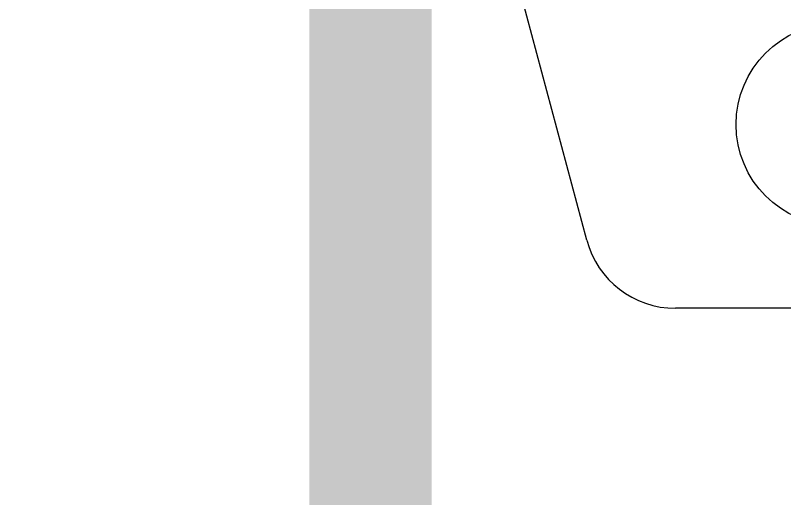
# Model space of a CAD drawing. Header units: millimetres. Extents: x 30557 to 235556, y -116603 to -73383.
# Drawn here: x 36246.69 to 36271.9, y -75060.77 to -75044.96 of the extents above; entities that cross this region are included whole.
import ezdxf

# ---------------------------------------------------------------- set-up
doc = ezdxf.new("R2010")
doc.units = ezdxf.units.MM

# ---------------------------------------------------------------- blocks, each defined once
blk = doc.blocks.new('1756-A10-Z')
at = {"color": 7, "linetype": 'Continuous'}
for p, q in [((54.807, -142.681), (52.619, -134.515)), ((66.052, -144.538), (57.227, -144.538))]:
    blk.add_line(p, q, dxfattribs=at)
blk.add_circle((61.639, -139.526), 2.756, dxfattribs=at)
blk.add_arc((57.227, -142.032), 2.506, 195, 270, dxfattribs=at)

msp = doc.modelspace()

# ---------------------------------------------------------------- linework, layer by layer
at = {"color": 3, "const_width": 4}
msp.add_lwpolyline([(36255.398, -75434.695), (36255.398, -75487.252), (36038.843, -75487.252), (36038.843, -75115.721), (36258.329, -75115.721), (36258.329, -75032.868)], dxfattribs=at)

# ---------------------------------------------------------------- block references
at = {"xscale": 1.2, "yscale": 1.2, "zscale": 1.2}
msp.add_blockref('1756-A10-Z', (36199.648, -74881.099), dxfattribs=at)

doc.saveas('drawing.dxf')
